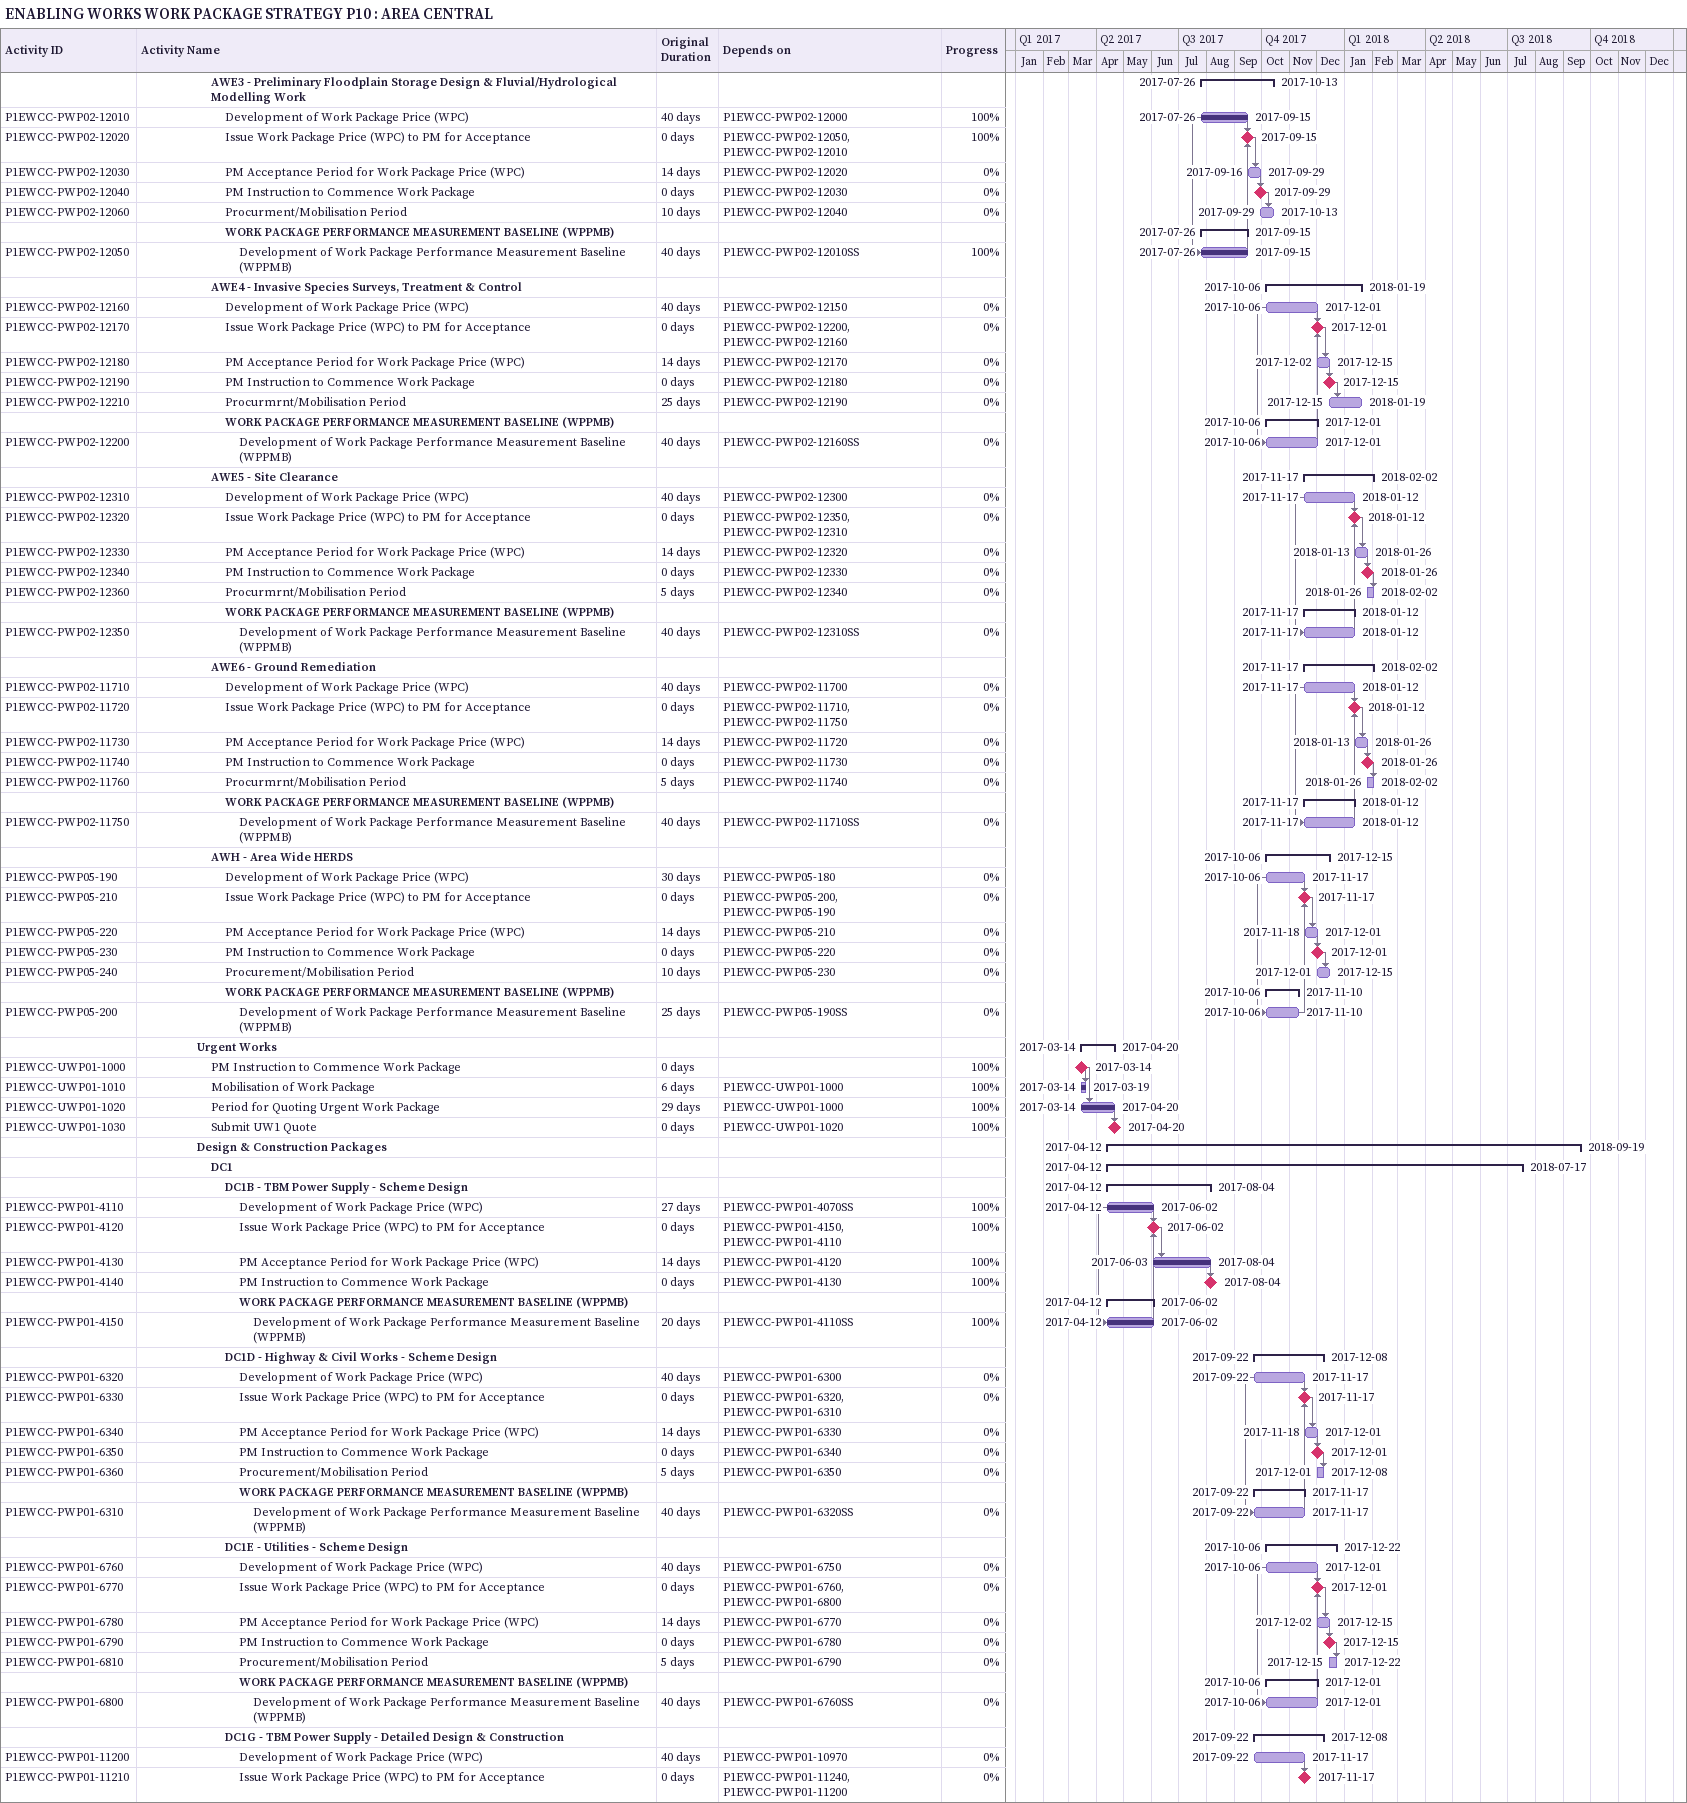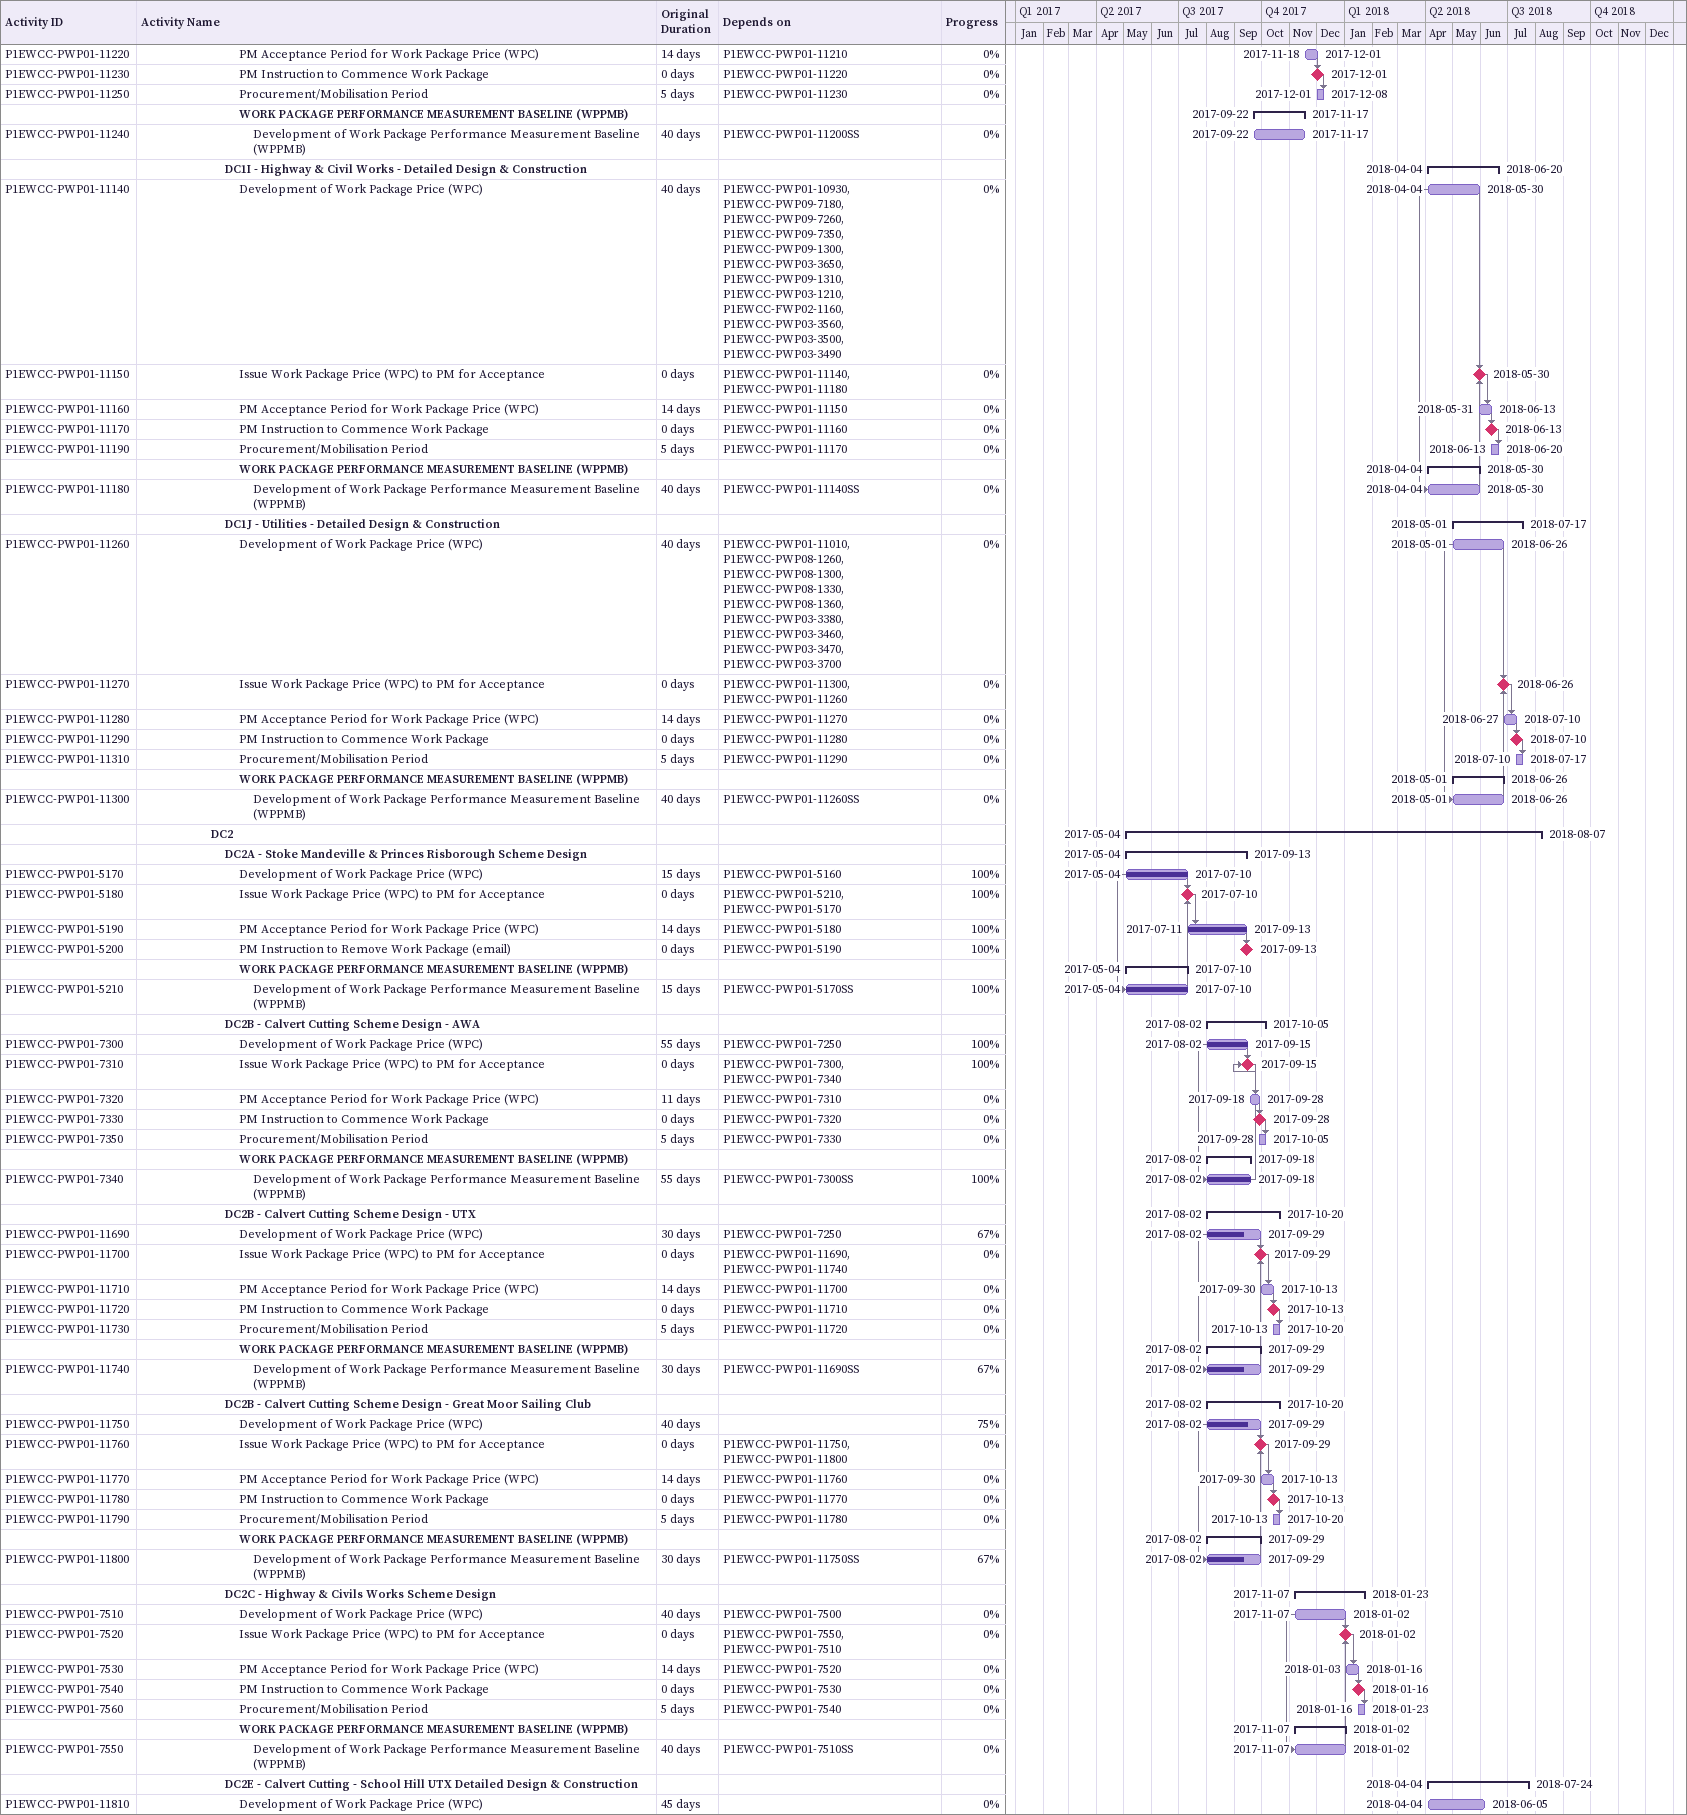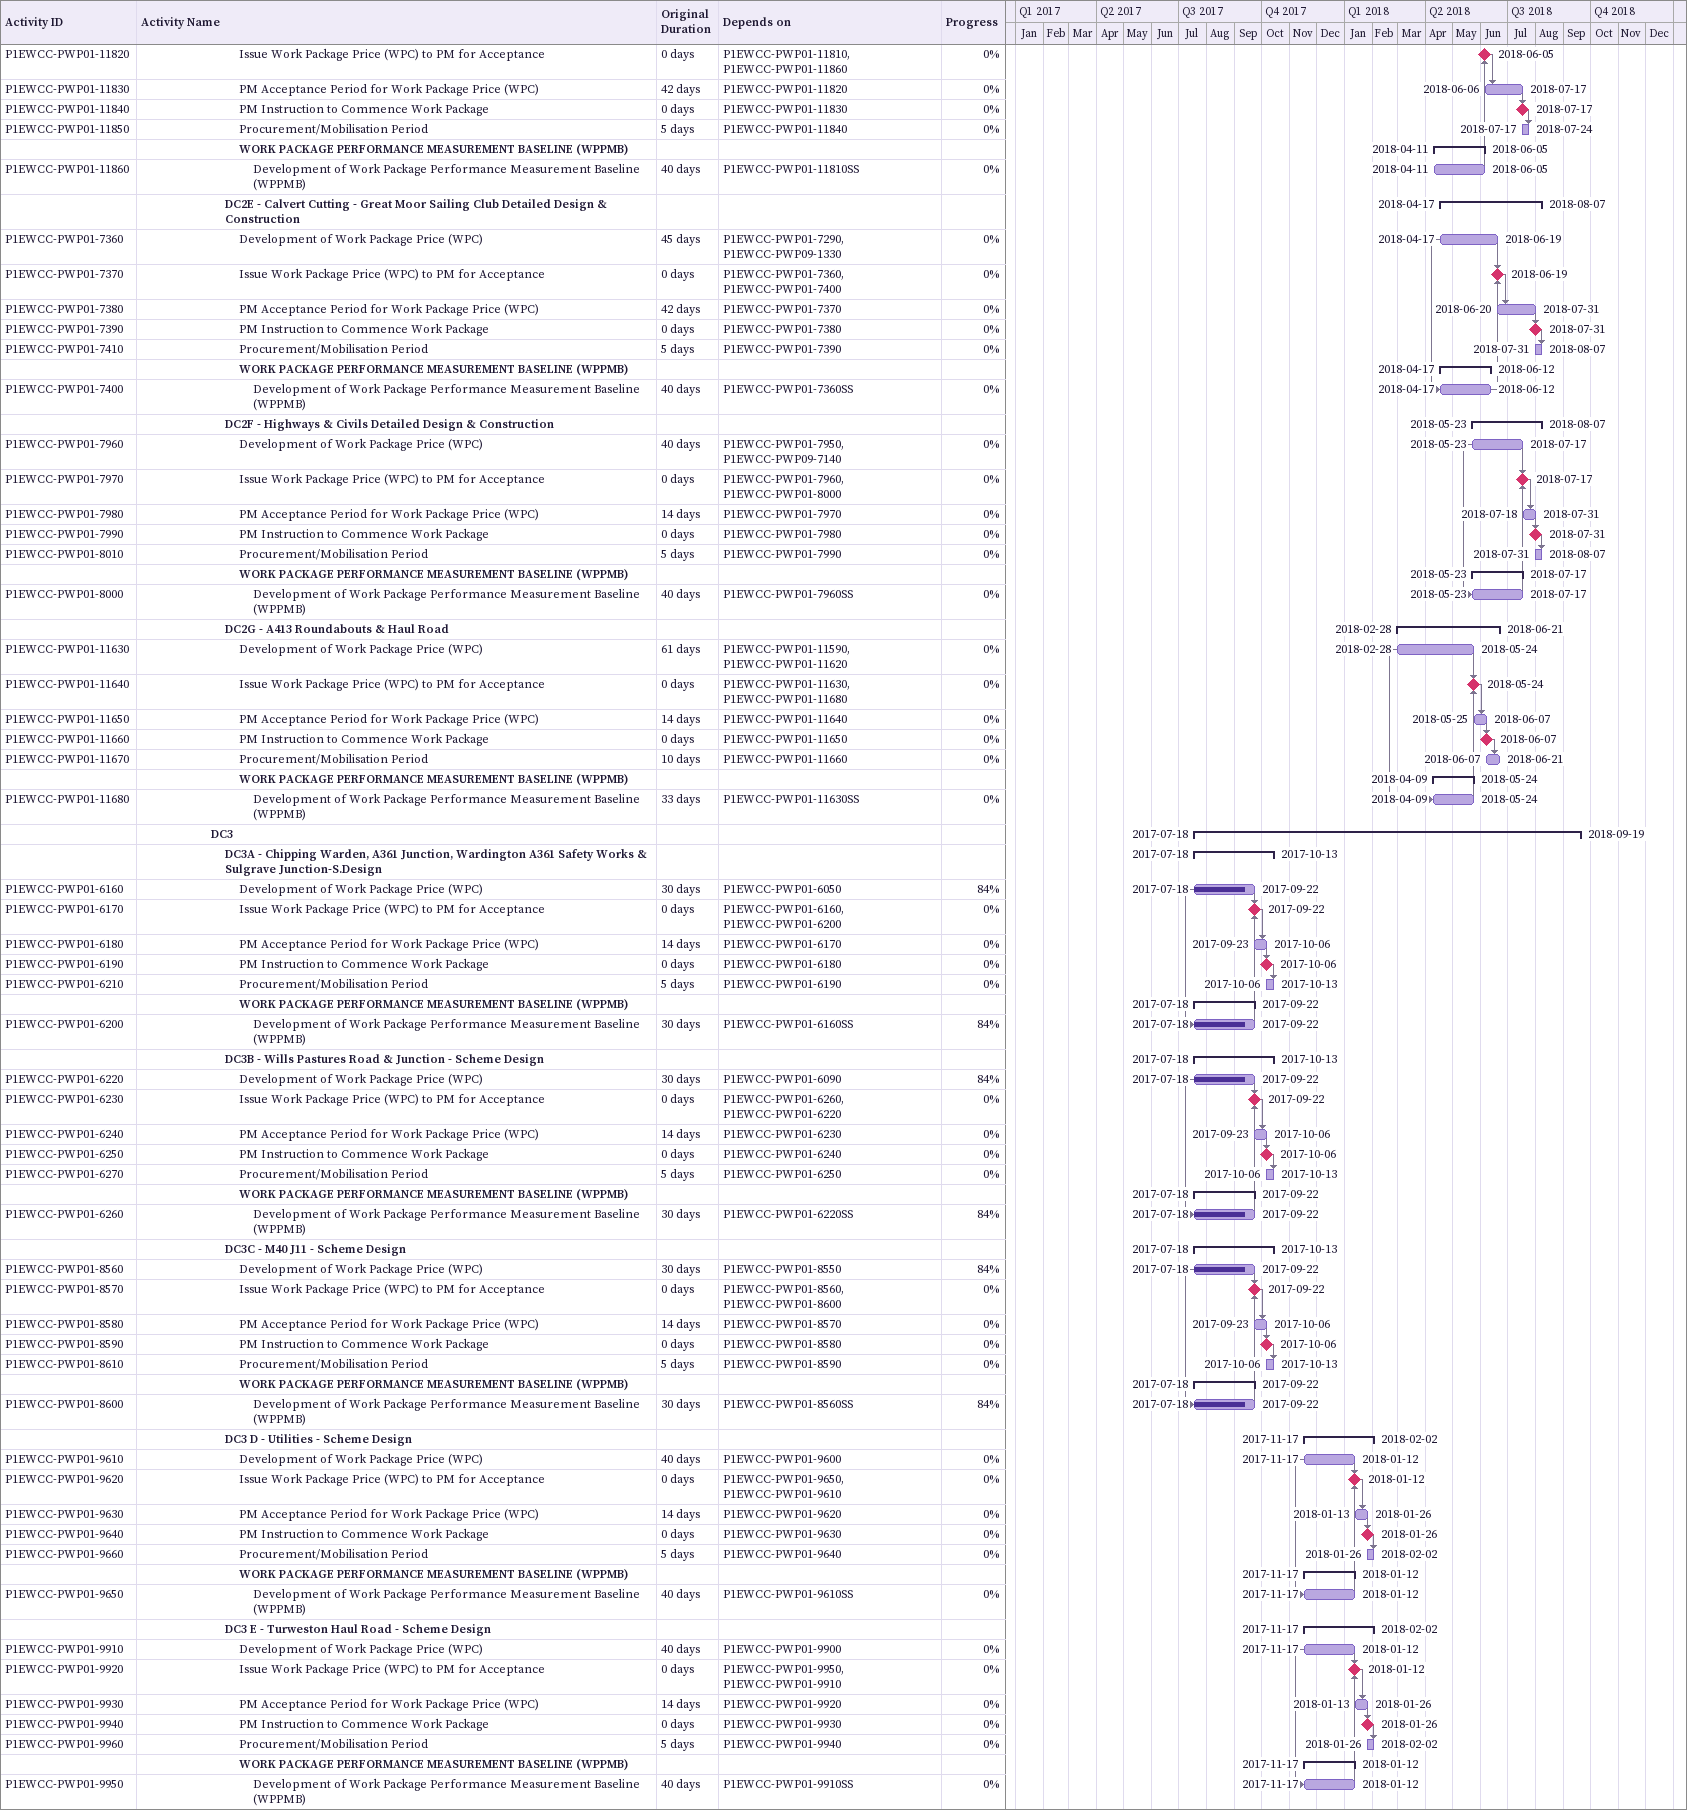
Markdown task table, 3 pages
ENABLING WORKS WORK PACKAGE STRATEGY P10 : AREA CENTRAL

| ID | Level | Task | Original duration | Start | Finish | Predecessors | % complete |
|---|---|---|---|---|---|---|---|
|  | 6 | **AWE3 - Preliminary Floodplain Storage Design & Fluvial/Hydrological Modelling Work** |  | 2017-07-26 | 2017-10-13 |  |  |
| P1EWCC-PWP02-12010 | 7 | Development of Work Package Price (WPC) | 40d | 2017-07-26 | 2017-09-15 | P1EWCC-PWP02-12000 | 100 |
| P1EWCC-PWP02-12020 | 7 | Issue Work Package Price (WPC) to PM for Acceptance | 0d | 2017-09-15 | 2017-09-15 | P1EWCC-PWP02-12050, P1EWCC-PWP02-12010 | 100 |
| P1EWCC-PWP02-12030 | 7 | PM Acceptance Period for Work Package Price (WPC) | 14d | 2017-09-16 | 2017-09-29 | P1EWCC-PWP02-12020 | 0 |
| P1EWCC-PWP02-12040 | 7 | PM Instruction to Commence Work Package | 0d | 2017-09-29 | 2017-09-29 | P1EWCC-PWP02-12030 | 0 |
| P1EWCC-PWP02-12060 | 7 | Procurment/Mobilisation Period | 10d | 2017-09-29 | 2017-10-13 | P1EWCC-PWP02-12040 | 0 |
|  | 7 | **WORK PACKAGE PERFORMANCE MEASUREMENT BASELINE (WPPMB)** |  | 2017-07-26 | 2017-09-15 |  |  |
| P1EWCC-PWP02-12050 | 8 | Development of Work Package Performance Measurement Baseline (WPPMB) | 40d | 2017-07-26 | 2017-09-15 | P1EWCC-PWP02-12010SS | 100 |
|  | 6 | **AWE4 - Invasive Species Surveys, Treatment & Control** |  | 2017-10-06 | 2018-01-19 |  |  |
| P1EWCC-PWP02-12160 | 7 | Development of Work Package Price (WPC) | 40d | 2017-10-06 | 2017-12-01 | P1EWCC-PWP02-12150 | 0 |
| P1EWCC-PWP02-12170 | 7 | Issue Work Package Price (WPC) to PM for Acceptance | 0d | 2017-12-01 | 2017-12-01 | P1EWCC-PWP02-12200, P1EWCC-PWP02-12160 | 0 |
| P1EWCC-PWP02-12180 | 7 | PM Acceptance Period for Work Package Price (WPC) | 14d | 2017-12-02 | 2017-12-15 | P1EWCC-PWP02-12170 | 0 |
| P1EWCC-PWP02-12190 | 7 | PM Instruction to Commence Work Package | 0d | 2017-12-15 | 2017-12-15 | P1EWCC-PWP02-12180 | 0 |
| P1EWCC-PWP02-12210 | 7 | Procurmrnt/Mobilisation Period | 25d | 2017-12-15 | 2018-01-19 | P1EWCC-PWP02-12190 | 0 |
|  | 7 | **WORK PACKAGE PERFORMANCE MEASUREMENT BASELINE (WPPMB)** |  | 2017-10-06 | 2017-12-01 |  |  |
| P1EWCC-PWP02-12200 | 8 | Development of Work Package Performance Measurement Baseline (WPPMB) | 40d | 2017-10-06 | 2017-12-01 | P1EWCC-PWP02-12160SS | 0 |
|  | 6 | **AWE5 - Site Clearance** |  | 2017-11-17 | 2018-02-02 |  |  |
| P1EWCC-PWP02-12310 | 7 | Development of Work Package Price (WPC) | 40d | 2017-11-17 | 2018-01-12 | P1EWCC-PWP02-12300 | 0 |
| P1EWCC-PWP02-12320 | 7 | Issue Work Package Price (WPC) to PM for Acceptance | 0d | 2018-01-12 | 2018-01-12 | P1EWCC-PWP02-12350, P1EWCC-PWP02-12310 | 0 |
| P1EWCC-PWP02-12330 | 7 | PM Acceptance Period for Work Package Price (WPC) | 14d | 2018-01-13 | 2018-01-26 | P1EWCC-PWP02-12320 | 0 |
| P1EWCC-PWP02-12340 | 7 | PM Instruction to Commence Work Package | 0d | 2018-01-26 | 2018-01-26 | P1EWCC-PWP02-12330 | 0 |
| P1EWCC-PWP02-12360 | 7 | Procurmrnt/Mobilisation Period | 5d | 2018-01-26 | 2018-02-02 | P1EWCC-PWP02-12340 | 0 |
|  | 7 | **WORK PACKAGE PERFORMANCE MEASUREMENT BASELINE (WPPMB)** |  | 2017-11-17 | 2018-01-12 |  |  |
| P1EWCC-PWP02-12350 | 8 | Development of Work Package Performance Measurement Baseline (WPPMB) | 40d | 2017-11-17 | 2018-01-12 | P1EWCC-PWP02-12310SS | 0 |
|  | 6 | **AWE6 - Ground Remediation** |  | 2017-11-17 | 2018-02-02 |  |  |
| P1EWCC-PWP02-11710 | 7 | Development of Work Package Price (WPC) | 40d | 2017-11-17 | 2018-01-12 | P1EWCC-PWP02-11700 | 0 |
| P1EWCC-PWP02-11720 | 7 | Issue Work Package Price (WPC) to PM for Acceptance | 0d | 2018-01-12 | 2018-01-12 | P1EWCC-PWP02-11710, P1EWCC-PWP02-11750 | 0 |
| P1EWCC-PWP02-11730 | 7 | PM Acceptance Period for Work Package Price (WPC) | 14d | 2018-01-13 | 2018-01-26 | P1EWCC-PWP02-11720 | 0 |
| P1EWCC-PWP02-11740 | 7 | PM Instruction to Commence Work Package | 0d | 2018-01-26 | 2018-01-26 | P1EWCC-PWP02-11730 | 0 |
| P1EWCC-PWP02-11760 | 7 | Procurmrnt/Mobilisation Period | 5d | 2018-01-26 | 2018-02-02 | P1EWCC-PWP02-11740 | 0 |
|  | 7 | **WORK PACKAGE PERFORMANCE MEASUREMENT BASELINE (WPPMB)** |  | 2017-11-17 | 2018-01-12 |  |  |
| P1EWCC-PWP02-11750 | 8 | Development of Work Package Performance Measurement Baseline (WPPMB) | 40d | 2017-11-17 | 2018-01-12 | P1EWCC-PWP02-11710SS | 0 |
|  | 6 | **AWH - Area Wide HERDS** |  | 2017-10-06 | 2017-12-15 |  |  |
| P1EWCC-PWP05-190 | 7 | Development of Work Package Price (WPC) | 30d | 2017-10-06 | 2017-11-17 | P1EWCC-PWP05-180 | 0 |
| P1EWCC-PWP05-210 | 7 | Issue Work Package Price (WPC) to PM for Acceptance | 0d | 2017-11-17 | 2017-11-17 | P1EWCC-PWP05-200, P1EWCC-PWP05-190 | 0 |
| P1EWCC-PWP05-220 | 7 | PM Acceptance Period for Work Package Price (WPC) | 14d | 2017-11-18 | 2017-12-01 | P1EWCC-PWP05-210 | 0 |
| P1EWCC-PWP05-230 | 7 | PM Instruction to Commence Work Package | 0d | 2017-12-01 | 2017-12-01 | P1EWCC-PWP05-220 | 0 |
| P1EWCC-PWP05-240 | 7 | Procurement/Mobilisation Period | 10d | 2017-12-01 | 2017-12-15 | P1EWCC-PWP05-230 | 0 |
|  | 7 | **WORK PACKAGE PERFORMANCE MEASUREMENT BASELINE (WPPMB)** |  | 2017-10-06 | 2017-11-10 |  |  |
| P1EWCC-PWP05-200 | 8 | Development of Work Package Performance Measurement Baseline (WPPMB) | 25d | 2017-10-06 | 2017-11-10 | P1EWCC-PWP05-190SS | 0 |
|  | 5 | **Urgent Works** |  | 2017-03-14 | 2017-04-20 |  |  |
| P1EWCC-UWP01-1000 | 6 | PM Instruction to Commence Work Package | 0d | 2017-03-14 | 2017-03-14 |  | 100 |
| P1EWCC-UWP01-1010 | 6 | Mobilisation of Work Package | 6d | 2017-03-14 | 2017-03-19 | P1EWCC-UWP01-1000 | 100 |
| P1EWCC-UWP01-1020 | 6 | Period for Quoting Urgent Work Package | 29d | 2017-03-14 | 2017-04-20 | P1EWCC-UWP01-1000 | 100 |
| P1EWCC-UWP01-1030 | 6 | Submit UW1 Quote | 0d | 2017-04-20 | 2017-04-20 | P1EWCC-UWP01-1020 | 100 |
|  | 5 | **Design & Construction Packages** |  | 2017-04-12 | 2018-09-19 |  |  |
|  | 6 | **DC1** |  | 2017-04-12 | 2018-07-17 |  |  |
|  | 7 | **DC1B - TBM Power Supply - Scheme Design** |  | 2017-04-12 | 2017-08-04 |  |  |
| P1EWCC-PWP01-4110 | 8 | Development of Work Package Price (WPC) | 27d | 2017-04-12 | 2017-06-02 | P1EWCC-PWP01-4070SS | 100 |
| P1EWCC-PWP01-4120 | 8 | Issue Work Package Price (WPC) to PM for Acceptance | 0d | 2017-06-02 | 2017-06-02 | P1EWCC-PWP01-4150, P1EWCC-PWP01-4110 | 100 |
| P1EWCC-PWP01-4130 | 8 | PM Acceptance Period for Work Package Price (WPC) | 14d | 2017-06-03 | 2017-08-04 | P1EWCC-PWP01-4120 | 100 |
| P1EWCC-PWP01-4140 | 8 | PM Instruction to Commence Work Package | 0d | 2017-08-04 | 2017-08-04 | P1EWCC-PWP01-4130 | 100 |
|  | 8 | **WORK PACKAGE PERFORMANCE MEASUREMENT BASELINE (WPPMB)** |  | 2017-04-12 | 2017-06-02 |  |  |
| P1EWCC-PWP01-4150 | 9 | Development of Work Package Performance Measurement Baseline (WPPMB) | 20d | 2017-04-12 | 2017-06-02 | P1EWCC-PWP01-4110SS | 100 |
|  | 7 | **DC1D - Highway & Civil Works - Scheme Design** |  | 2017-09-22 | 2017-12-08 |  |  |
| P1EWCC-PWP01-6320 | 8 | Development of Work Package Price (WPC) | 40d | 2017-09-22 | 2017-11-17 | P1EWCC-PWP01-6300 | 0 |
| P1EWCC-PWP01-6330 | 8 | Issue Work Package Price (WPC) to PM for Acceptance | 0d | 2017-11-17 | 2017-11-17 | P1EWCC-PWP01-6320, P1EWCC-PWP01-6310 | 0 |
| P1EWCC-PWP01-6340 | 8 | PM Acceptance Period for Work Package Price (WPC) | 14d | 2017-11-18 | 2017-12-01 | P1EWCC-PWP01-6330 | 0 |
| P1EWCC-PWP01-6350 | 8 | PM Instruction to Commence Work Package | 0d | 2017-12-01 | 2017-12-01 | P1EWCC-PWP01-6340 | 0 |
| P1EWCC-PWP01-6360 | 8 | Procurement/Mobilisation Period | 5d | 2017-12-01 | 2017-12-08 | P1EWCC-PWP01-6350 | 0 |
|  | 8 | **WORK PACKAGE PERFORMANCE MEASUREMENT BASELINE (WPPMB)** |  | 2017-09-22 | 2017-11-17 |  |  |
| P1EWCC-PWP01-6310 | 9 | Development of Work Package Performance Measurement Baseline (WPPMB) | 40d | 2017-09-22 | 2017-11-17 | P1EWCC-PWP01-6320SS | 0 |
|  | 7 | **DC1E - Utilities - Scheme Design** |  | 2017-10-06 | 2017-12-22 |  |  |
| P1EWCC-PWP01-6760 | 8 | Development of Work Package Price (WPC) | 40d | 2017-10-06 | 2017-12-01 | P1EWCC-PWP01-6750 | 0 |
| P1EWCC-PWP01-6770 | 8 | Issue Work Package Price (WPC) to PM for Acceptance | 0d | 2017-12-01 | 2017-12-01 | P1EWCC-PWP01-6760, P1EWCC-PWP01-6800 | 0 |
| P1EWCC-PWP01-6780 | 8 | PM Acceptance Period for Work Package Price (WPC) | 14d | 2017-12-02 | 2017-12-15 | P1EWCC-PWP01-6770 | 0 |
| P1EWCC-PWP01-6790 | 8 | PM Instruction to Commence Work Package | 0d | 2017-12-15 | 2017-12-15 | P1EWCC-PWP01-6780 | 0 |
| P1EWCC-PWP01-6810 | 8 | Procurement/Mobilisation Period | 5d | 2017-12-15 | 2017-12-22 | P1EWCC-PWP01-6790 | 0 |
|  | 8 | **WORK PACKAGE PERFORMANCE MEASUREMENT BASELINE (WPPMB)** |  | 2017-10-06 | 2017-12-01 |  |  |
| P1EWCC-PWP01-6800 | 9 | Development of Work Package Performance Measurement Baseline (WPPMB) | 40d | 2017-10-06 | 2017-12-01 | P1EWCC-PWP01-6760SS | 0 |
|  | 7 | **DC1G - TBM Power Supply - Detailed Design & Construction** |  | 2017-09-22 | 2017-12-08 |  |  |
| P1EWCC-PWP01-11200 | 8 | Development of Work Package Price (WPC) | 40d | 2017-09-22 | 2017-11-17 | P1EWCC-PWP01-10970 | 0 |
| P1EWCC-PWP01-11210 | 8 | Issue Work Package Price (WPC) to PM for Acceptance | 0d | 2017-11-17 | 2017-11-17 | P1EWCC-PWP01-11240, P1EWCC-PWP01-11200 | 0 |
| P1EWCC-PWP01-11220 | 8 | PM Acceptance Period for Work Package Price (WPC) | 14d | 2017-11-18 | 2017-12-01 | P1EWCC-PWP01-11210 | 0 |
| P1EWCC-PWP01-11230 | 8 | PM Instruction to Commence Work Package | 0d | 2017-12-01 | 2017-12-01 | P1EWCC-PWP01-11220 | 0 |
| P1EWCC-PWP01-11250 | 8 | Procurement/Mobilisation Period | 5d | 2017-12-01 | 2017-12-08 | P1EWCC-PWP01-11230 | 0 |
|  | 8 | **WORK PACKAGE PERFORMANCE MEASUREMENT BASELINE (WPPMB)** |  | 2017-09-22 | 2017-11-17 |  |  |
| P1EWCC-PWP01-11240 | 9 | Development of Work Package Performance Measurement Baseline (WPPMB) | 40d | 2017-09-22 | 2017-11-17 | P1EWCC-PWP01-11200SS | 0 |
|  | 7 | **DC1I - Highway & Civil Works - Detailed Design & Construction** |  | 2018-04-04 | 2018-06-20 |  |  |
| P1EWCC-PWP01-11140 | 8 | Development of Work Package Price (WPC) | 40d | 2018-04-04 | 2018-05-30 | P1EWCC-PWP01-10930, P1EWCC-PWP09-7180, P1EWCC-PWP09-7260, P1EWCC-PWP09-7350, P1EWCC-PWP09-1300, P1EWCC-PWP03-3650, P1EWCC-PWP09-1310, P1EWCC-PWP03-1210, P1EWCC-FWP02-1160, P1EWCC-PWP03-3560, P1EWCC-PWP03-3500, P1EWCC-PWP03-3490 | 0 |
| P1EWCC-PWP01-11150 | 8 | Issue Work Package Price (WPC) to PM for Acceptance | 0d | 2018-05-30 | 2018-05-30 | P1EWCC-PWP01-11140, P1EWCC-PWP01-11180 | 0 |
| P1EWCC-PWP01-11160 | 8 | PM Acceptance Period for Work Package Price (WPC) | 14d | 2018-05-31 | 2018-06-13 | P1EWCC-PWP01-11150 | 0 |
| P1EWCC-PWP01-11170 | 8 | PM Instruction to Commence Work Package | 0d | 2018-06-13 | 2018-06-13 | P1EWCC-PWP01-11160 | 0 |
| P1EWCC-PWP01-11190 | 8 | Procurement/Mobilisation Period | 5d | 2018-06-13 | 2018-06-20 | P1EWCC-PWP01-11170 | 0 |
|  | 8 | **WORK PACKAGE PERFORMANCE MEASUREMENT BASELINE (WPPMB)** |  | 2018-04-04 | 2018-05-30 |  |  |
| P1EWCC-PWP01-11180 | 9 | Development of Work Package Performance Measurement Baseline (WPPMB) | 40d | 2018-04-04 | 2018-05-30 | P1EWCC-PWP01-11140SS | 0 |
|  | 7 | **DC1J - Utilities - Detailed Design & Construction** |  | 2018-05-01 | 2018-07-17 |  |  |
| P1EWCC-PWP01-11260 | 8 | Development of Work Package Price (WPC) | 40d | 2018-05-01 | 2018-06-26 | P1EWCC-PWP01-11010, P1EWCC-PWP08-1260, P1EWCC-PWP08-1300, P1EWCC-PWP08-1330, P1EWCC-PWP08-1360, P1EWCC-PWP03-3380, P1EWCC-PWP03-3460, P1EWCC-PWP03-3470, P1EWCC-PWP03-3700 | 0 |
| P1EWCC-PWP01-11270 | 8 | Issue Work Package Price (WPC) to PM for Acceptance | 0d | 2018-06-26 | 2018-06-26 | P1EWCC-PWP01-11300, P1EWCC-PWP01-11260 | 0 |
| P1EWCC-PWP01-11280 | 8 | PM Acceptance Period for Work Package Price (WPC) | 14d | 2018-06-27 | 2018-07-10 | P1EWCC-PWP01-11270 | 0 |
| P1EWCC-PWP01-11290 | 8 | PM Instruction to Commence Work Package | 0d | 2018-07-10 | 2018-07-10 | P1EWCC-PWP01-11280 | 0 |
| P1EWCC-PWP01-11310 | 8 | Procurement/Mobilisation Period | 5d | 2018-07-10 | 2018-07-17 | P1EWCC-PWP01-11290 | 0 |
|  | 8 | **WORK PACKAGE PERFORMANCE MEASUREMENT BASELINE (WPPMB)** |  | 2018-05-01 | 2018-06-26 |  |  |
| P1EWCC-PWP01-11300 | 9 | Development of Work Package Performance Measurement Baseline (WPPMB) | 40d | 2018-05-01 | 2018-06-26 | P1EWCC-PWP01-11260SS | 0 |
|  | 6 | **DC2** |  | 2017-05-04 | 2018-08-07 |  |  |
|  | 7 | **DC2A - Stoke Mandeville & Princes Risborough Scheme Design** |  | 2017-05-04 | 2017-09-13 |  |  |
| P1EWCC-PWP01-5170 | 8 | Development of Work Package Price (WPC) | 15d | 2017-05-04 | 2017-07-10 | P1EWCC-PWP01-5160 | 100 |
| P1EWCC-PWP01-5180 | 8 | Issue Work Package Price (WPC) to PM for Acceptance | 0d | 2017-07-10 | 2017-07-10 | P1EWCC-PWP01-5210, P1EWCC-PWP01-5170 | 100 |
| P1EWCC-PWP01-5190 | 8 | PM Acceptance Period for Work Package Price (WPC) | 14d | 2017-07-11 | 2017-09-13 | P1EWCC-PWP01-5180 | 100 |
| P1EWCC-PWP01-5200 | 8 | PM Instruction to Remove Work Package (email) | 0d | 2017-09-13 | 2017-09-13 | P1EWCC-PWP01-5190 | 100 |
|  | 8 | **WORK PACKAGE PERFORMANCE MEASUREMENT BASELINE (WPPMB)** |  | 2017-05-04 | 2017-07-10 |  |  |
| P1EWCC-PWP01-5210 | 9 | Development of Work Package Performance Measurement Baseline (WPPMB) | 15d | 2017-05-04 | 2017-07-10 | P1EWCC-PWP01-5170SS | 100 |
|  | 7 | **DC2B - Calvert Cutting Scheme Design - AWA** |  | 2017-08-02 | 2017-10-05 |  |  |
| P1EWCC-PWP01-7300 | 8 | Development of Work Package Price (WPC) | 55d | 2017-08-02 | 2017-09-15 | P1EWCC-PWP01-7250 | 100 |
| P1EWCC-PWP01-7310 | 8 | Issue Work Package Price (WPC) to PM for Acceptance | 0d | 2017-09-15 | 2017-09-15 | P1EWCC-PWP01-7300, P1EWCC-PWP01-7340 | 100 |
| P1EWCC-PWP01-7320 | 8 | PM Acceptance Period for Work Package Price (WPC) | 11d | 2017-09-18 | 2017-09-28 | P1EWCC-PWP01-7310 | 0 |
| P1EWCC-PWP01-7330 | 8 | PM Instruction to Commence Work Package | 0d | 2017-09-28 | 2017-09-28 | P1EWCC-PWP01-7320 | 0 |
| P1EWCC-PWP01-7350 | 8 | Procurement/Mobilisation Period | 5d | 2017-09-28 | 2017-10-05 | P1EWCC-PWP01-7330 | 0 |
|  | 8 | **WORK PACKAGE PERFORMANCE MEASUREMENT BASELINE (WPPMB)** |  | 2017-08-02 | 2017-09-18 |  |  |
| P1EWCC-PWP01-7340 | 9 | Development of Work Package Performance Measurement Baseline (WPPMB) | 55d | 2017-08-02 | 2017-09-18 | P1EWCC-PWP01-7300SS | 100 |
|  | 7 | **DC2B - Calvert Cutting Scheme Design - UTX** |  | 2017-08-02 | 2017-10-20 |  |  |
| P1EWCC-PWP01-11690 | 8 | Development of Work Package Price (WPC) | 30d | 2017-08-02 | 2017-09-29 | P1EWCC-PWP01-7250 | 67 |
| P1EWCC-PWP01-11700 | 8 | Issue Work Package Price (WPC) to PM for Acceptance | 0d | 2017-09-29 | 2017-09-29 | P1EWCC-PWP01-11690, P1EWCC-PWP01-11740 | 0 |
| P1EWCC-PWP01-11710 | 8 | PM Acceptance Period for Work Package Price (WPC) | 14d | 2017-09-30 | 2017-10-13 | P1EWCC-PWP01-11700 | 0 |
| P1EWCC-PWP01-11720 | 8 | PM Instruction to Commence Work Package | 0d | 2017-10-13 | 2017-10-13 | P1EWCC-PWP01-11710 | 0 |
| P1EWCC-PWP01-11730 | 8 | Procurement/Mobilisation Period | 5d | 2017-10-13 | 2017-10-20 | P1EWCC-PWP01-11720 | 0 |
|  | 8 | **WORK PACKAGE PERFORMANCE MEASUREMENT BASELINE (WPPMB)** |  | 2017-08-02 | 2017-09-29 |  |  |
| P1EWCC-PWP01-11740 | 9 | Development of Work Package Performance Measurement Baseline (WPPMB) | 30d | 2017-08-02 | 2017-09-29 | P1EWCC-PWP01-11690SS | 67 |
|  | 7 | **DC2B - Calvert Cutting Scheme Design - Great Moor Sailing Club** |  | 2017-08-02 | 2017-10-20 |  |  |
| P1EWCC-PWP01-11750 | 8 | Development of Work Package Price (WPC) | 40d | 2017-08-02 | 2017-09-29 |  | 75 |
| P1EWCC-PWP01-11760 | 8 | Issue Work Package Price (WPC) to PM for Acceptance | 0d | 2017-09-29 | 2017-09-29 | P1EWCC-PWP01-11750, P1EWCC-PWP01-11800 | 0 |
| P1EWCC-PWP01-11770 | 8 | PM Acceptance Period for Work Package Price (WPC) | 14d | 2017-09-30 | 2017-10-13 | P1EWCC-PWP01-11760 | 0 |
| P1EWCC-PWP01-11780 | 8 | PM Instruction to Commence Work Package | 0d | 2017-10-13 | 2017-10-13 | P1EWCC-PWP01-11770 | 0 |
| P1EWCC-PWP01-11790 | 8 | Procurement/Mobilisation Period | 5d | 2017-10-13 | 2017-10-20 | P1EWCC-PWP01-11780 | 0 |
|  | 8 | **WORK PACKAGE PERFORMANCE MEASUREMENT BASELINE (WPPMB)** |  | 2017-08-02 | 2017-09-29 |  |  |
| P1EWCC-PWP01-11800 | 9 | Development of Work Package Performance Measurement Baseline (WPPMB) | 30d | 2017-08-02 | 2017-09-29 | P1EWCC-PWP01-11750SS | 67 |
|  | 7 | **DC2C - Highway & Civils Works Scheme Design** |  | 2017-11-07 | 2018-01-23 |  |  |
| P1EWCC-PWP01-7510 | 8 | Development of Work Package Price (WPC) | 40d | 2017-11-07 | 2018-01-02 | P1EWCC-PWP01-7500 | 0 |
| P1EWCC-PWP01-7520 | 8 | Issue Work Package Price (WPC) to PM for Acceptance | 0d | 2018-01-02 | 2018-01-02 | P1EWCC-PWP01-7550, P1EWCC-PWP01-7510 | 0 |
| P1EWCC-PWP01-7530 | 8 | PM Acceptance Period for Work Package Price (WPC) | 14d | 2018-01-03 | 2018-01-16 | P1EWCC-PWP01-7520 | 0 |
| P1EWCC-PWP01-7540 | 8 | PM Instruction to Commence Work Package | 0d | 2018-01-16 | 2018-01-16 | P1EWCC-PWP01-7530 | 0 |
| P1EWCC-PWP01-7560 | 8 | Procurement/Mobilisation Period | 5d | 2018-01-16 | 2018-01-23 | P1EWCC-PWP01-7540 | 0 |
|  | 8 | **WORK PACKAGE PERFORMANCE MEASUREMENT BASELINE (WPPMB)** |  | 2017-11-07 | 2018-01-02 |  |  |
| P1EWCC-PWP01-7550 | 9 | Development of Work Package Performance Measurement Baseline (WPPMB) | 40d | 2017-11-07 | 2018-01-02 | P1EWCC-PWP01-7510SS | 0 |
|  | 7 | **DC2E - Calvert Cutting - School Hill UTX Detailed Design & Construction** |  | 2018-04-04 | 2018-07-24 |  |  |
| P1EWCC-PWP01-11810 | 8 | Development of Work Package Price (WPC) | 45d | 2018-04-04 | 2018-06-05 |  | 0 |
| P1EWCC-PWP01-11820 | 8 | Issue Work Package Price (WPC) to PM for Acceptance | 0d | 2018-06-05 | 2018-06-05 | P1EWCC-PWP01-11810, P1EWCC-PWP01-11860 | 0 |
| P1EWCC-PWP01-11830 | 8 | PM Acceptance Period for Work Package Price (WPC) | 42d | 2018-06-06 | 2018-07-17 | P1EWCC-PWP01-11820 | 0 |
| P1EWCC-PWP01-11840 | 8 | PM Instruction to Commence Work Package | 0d | 2018-07-17 | 2018-07-17 | P1EWCC-PWP01-11830 | 0 |
| P1EWCC-PWP01-11850 | 8 | Procurement/Mobilisation Period | 5d | 2018-07-17 | 2018-07-24 | P1EWCC-PWP01-11840 | 0 |
|  | 8 | **WORK PACKAGE PERFORMANCE MEASUREMENT BASELINE (WPPMB)** |  | 2018-04-11 | 2018-06-05 |  |  |
| P1EWCC-PWP01-11860 | 9 | Development of Work Package Performance Measurement Baseline (WPPMB) | 40d | 2018-04-11 | 2018-06-05 | P1EWCC-PWP01-11810SS | 0 |
|  | 7 | **DC2E - Calvert Cutting - Great Moor Sailing Club Detailed Design & Construction** |  | 2018-04-17 | 2018-08-07 |  |  |
| P1EWCC-PWP01-7360 | 8 | Development of Work Package Price (WPC) | 45d | 2018-04-17 | 2018-06-19 | P1EWCC-PWP01-7290, P1EWCC-PWP09-1330 | 0 |
| P1EWCC-PWP01-7370 | 8 | Issue Work Package Price (WPC) to PM for Acceptance | 0d | 2018-06-19 | 2018-06-19 | P1EWCC-PWP01-7360, P1EWCC-PWP01-7400 | 0 |
| P1EWCC-PWP01-7380 | 8 | PM Acceptance Period for Work Package Price (WPC) | 42d | 2018-06-20 | 2018-07-31 | P1EWCC-PWP01-7370 | 0 |
| P1EWCC-PWP01-7390 | 8 | PM Instruction to Commence Work Package | 0d | 2018-07-31 | 2018-07-31 | P1EWCC-PWP01-7380 | 0 |
| P1EWCC-PWP01-7410 | 8 | Procurement/Mobilisation Period | 5d | 2018-07-31 | 2018-08-07 | P1EWCC-PWP01-7390 | 0 |
|  | 8 | **WORK PACKAGE PERFORMANCE MEASUREMENT BASELINE (WPPMB)** |  | 2018-04-17 | 2018-06-12 |  |  |
| P1EWCC-PWP01-7400 | 9 | Development of Work Package Performance Measurement Baseline (WPPMB) | 40d | 2018-04-17 | 2018-06-12 | P1EWCC-PWP01-7360SS | 0 |
|  | 7 | **DC2F - Highways & Civils Detailed Design & Construction** |  | 2018-05-23 | 2018-08-07 |  |  |
| P1EWCC-PWP01-7960 | 8 | Development of Work Package Price (WPC) | 40d | 2018-05-23 | 2018-07-17 | P1EWCC-PWP01-7950, P1EWCC-PWP09-7140 | 0 |
| P1EWCC-PWP01-7970 | 8 | Issue Work Package Price (WPC) to PM for Acceptance | 0d | 2018-07-17 | 2018-07-17 | P1EWCC-PWP01-7960, P1EWCC-PWP01-8000 | 0 |
| P1EWCC-PWP01-7980 | 8 | PM Acceptance Period for Work Package Price (WPC) | 14d | 2018-07-18 | 2018-07-31 | P1EWCC-PWP01-7970 | 0 |
| P1EWCC-PWP01-7990 | 8 | PM Instruction to Commence Work Package | 0d | 2018-07-31 | 2018-07-31 | P1EWCC-PWP01-7980 | 0 |
| P1EWCC-PWP01-8010 | 8 | Procurement/Mobilisation Period | 5d | 2018-07-31 | 2018-08-07 | P1EWCC-PWP01-7990 | 0 |
|  | 8 | **WORK PACKAGE PERFORMANCE MEASUREMENT BASELINE (WPPMB)** |  | 2018-05-23 | 2018-07-17 |  |  |
| P1EWCC-PWP01-8000 | 9 | Development of Work Package Performance Measurement Baseline (WPPMB) | 40d | 2018-05-23 | 2018-07-17 | P1EWCC-PWP01-7960SS | 0 |
|  | 7 | **DC2G - A413 Roundabouts & Haul Road** |  | 2018-02-28 | 2018-06-21 |  |  |
| P1EWCC-PWP01-11630 | 8 | Development of Work Package Price (WPC) | 61d | 2018-02-28 | 2018-05-24 | P1EWCC-PWP01-11590, P1EWCC-PWP01-11620 | 0 |
| P1EWCC-PWP01-11640 | 8 | Issue Work Package Price (WPC) to PM for Acceptance | 0d | 2018-05-24 | 2018-05-24 | P1EWCC-PWP01-11630, P1EWCC-PWP01-11680 | 0 |
| P1EWCC-PWP01-11650 | 8 | PM Acceptance Period for Work Package Price (WPC) | 14d | 2018-05-25 | 2018-06-07 | P1EWCC-PWP01-11640 | 0 |
| P1EWCC-PWP01-11660 | 8 | PM Instruction to Commence Work Package | 0d | 2018-06-07 | 2018-06-07 | P1EWCC-PWP01-11650 | 0 |
| P1EWCC-PWP01-11670 | 8 | Procurement/Mobilisation Period | 10d | 2018-06-07 | 2018-06-21 | P1EWCC-PWP01-11660 | 0 |
|  | 8 | **WORK PACKAGE PERFORMANCE MEASUREMENT BASELINE (WPPMB)** |  | 2018-04-09 | 2018-05-24 |  |  |
| P1EWCC-PWP01-11680 | 9 | Development of Work Package Performance Measurement Baseline (WPPMB) | 33d | 2018-04-09 | 2018-05-24 | P1EWCC-PWP01-11630SS | 0 |
|  | 6 | **DC3** |  | 2017-07-18 | 2018-09-19 |  |  |
|  | 7 | **DC3A - Chipping Warden, A361 Junction, Wardington A361 Safety Works & Sulgrave Junction-S.Design** |  | 2017-07-18 | 2017-10-13 |  |  |
| P1EWCC-PWP01-6160 | 8 | Development of Work Package Price (WPC) | 30d | 2017-07-18 | 2017-09-22 | P1EWCC-PWP01-6050 | 84 |
| P1EWCC-PWP01-6170 | 8 | Issue Work Package Price (WPC) to PM for Acceptance | 0d | 2017-09-22 | 2017-09-22 | P1EWCC-PWP01-6160, P1EWCC-PWP01-6200 | 0 |
| P1EWCC-PWP01-6180 | 8 | PM Acceptance Period for Work Package Price (WPC) | 14d | 2017-09-23 | 2017-10-06 | P1EWCC-PWP01-6170 | 0 |
| P1EWCC-PWP01-6190 | 8 | PM Instruction to Commence Work Package | 0d | 2017-10-06 | 2017-10-06 | P1EWCC-PWP01-6180 | 0 |
| P1EWCC-PWP01-6210 | 8 | Procurement/Mobilisation Period | 5d | 2017-10-06 | 2017-10-13 | P1EWCC-PWP01-6190 | 0 |
|  | 8 | **WORK PACKAGE PERFORMANCE MEASUREMENT BASELINE (WPPMB)** |  | 2017-07-18 | 2017-09-22 |  |  |
| P1EWCC-PWP01-6200 | 9 | Development of Work Package Performance Measurement Baseline (WPPMB) | 30d | 2017-07-18 | 2017-09-22 | P1EWCC-PWP01-6160SS | 84 |
|  | 7 | **DC3B - Wills Pastures Road & Junction - Scheme Design** |  | 2017-07-18 | 2017-10-13 |  |  |
| P1EWCC-PWP01-6220 | 8 | Development of Work Package Price (WPC) | 30d | 2017-07-18 | 2017-09-22 | P1EWCC-PWP01-6090 | 84 |
| P1EWCC-PWP01-6230 | 8 | Issue Work Package Price (WPC) to PM for Acceptance | 0d | 2017-09-22 | 2017-09-22 | P1EWCC-PWP01-6260, P1EWCC-PWP01-6220 | 0 |
| P1EWCC-PWP01-6240 | 8 | PM Acceptance Period for Work Package Price (WPC) | 14d | 2017-09-23 | 2017-10-06 | P1EWCC-PWP01-6230 | 0 |
| P1EWCC-PWP01-6250 | 8 | PM Instruction to Commence Work Package | 0d | 2017-10-06 | 2017-10-06 | P1EWCC-PWP01-6240 | 0 |
| P1EWCC-PWP01-6270 | 8 | Procurement/Mobilisation Period | 5d | 2017-10-06 | 2017-10-13 | P1EWCC-PWP01-6250 | 0 |
|  | 8 | **WORK PACKAGE PERFORMANCE MEASUREMENT BASELINE (WPPMB)** |  | 2017-07-18 | 2017-09-22 |  |  |
| P1EWCC-PWP01-6260 | 9 | Development of Work Package Performance Measurement Baseline (WPPMB) | 30d | 2017-07-18 | 2017-09-22 | P1EWCC-PWP01-6220SS | 84 |
|  | 7 | **DC3C - M40 J11 - Scheme Design** |  | 2017-07-18 | 2017-10-13 |  |  |
| P1EWCC-PWP01-8560 | 8 | Development of Work Package Price (WPC) | 30d | 2017-07-18 | 2017-09-22 | P1EWCC-PWP01-8550 | 84 |
| P1EWCC-PWP01-8570 | 8 | Issue Work Package Price (WPC) to PM for Acceptance | 0d | 2017-09-22 | 2017-09-22 | P1EWCC-PWP01-8560, P1EWCC-PWP01-8600 | 0 |
| P1EWCC-PWP01-8580 | 8 | PM Acceptance Period for Work Package Price (WPC) | 14d | 2017-09-23 | 2017-10-06 | P1EWCC-PWP01-8570 | 0 |
| P1EWCC-PWP01-8590 | 8 | PM Instruction to Commence Work Package | 0d | 2017-10-06 | 2017-10-06 | P1EWCC-PWP01-8580 | 0 |
| P1EWCC-PWP01-8610 | 8 | Procurement/Mobilisation Period | 5d | 2017-10-06 | 2017-10-13 | P1EWCC-PWP01-8590 | 0 |
|  | 8 | **WORK PACKAGE PERFORMANCE MEASUREMENT BASELINE (WPPMB)** |  | 2017-07-18 | 2017-09-22 |  |  |
| P1EWCC-PWP01-8600 | 9 | Development of Work Package Performance Measurement Baseline (WPPMB) | 30d | 2017-07-18 | 2017-09-22 | P1EWCC-PWP01-8560SS | 84 |
|  | 7 | **DC3 D - Utilities - Scheme Design** |  | 2017-11-17 | 2018-02-02 |  |  |
| P1EWCC-PWP01-9610 | 8 | Development of Work Package Price (WPC) | 40d | 2017-11-17 | 2018-01-12 | P1EWCC-PWP01-9600 | 0 |
| P1EWCC-PWP01-9620 | 8 | Issue Work Package Price (WPC) to PM for Acceptance | 0d | 2018-01-12 | 2018-01-12 | P1EWCC-PWP01-9650, P1EWCC-PWP01-9610 | 0 |
| P1EWCC-PWP01-9630 | 8 | PM Acceptance Period for Work Package Price (WPC) | 14d | 2018-01-13 | 2018-01-26 | P1EWCC-PWP01-9620 | 0 |
| P1EWCC-PWP01-9640 | 8 | PM Instruction to Commence Work Package | 0d | 2018-01-26 | 2018-01-26 | P1EWCC-PWP01-9630 | 0 |
| P1EWCC-PWP01-9660 | 8 | Procurement/Mobilisation Period | 5d | 2018-01-26 | 2018-02-02 | P1EWCC-PWP01-9640 | 0 |
|  | 8 | **WORK PACKAGE PERFORMANCE MEASUREMENT BASELINE (WPPMB)** |  | 2017-11-17 | 2018-01-12 |  |  |
| P1EWCC-PWP01-9650 | 9 | Development of Work Package Performance Measurement Baseline (WPPMB) | 40d | 2017-11-17 | 2018-01-12 | P1EWCC-PWP01-9610SS | 0 |
|  | 7 | **DC3 E - Turweston Haul Road - Scheme Design** |  | 2017-11-17 | 2018-02-02 |  |  |
| P1EWCC-PWP01-9910 | 8 | Development of Work Package Price (WPC) | 40d | 2017-11-17 | 2018-01-12 | P1EWCC-PWP01-9900 | 0 |
| P1EWCC-PWP01-9920 | 8 | Issue Work Package Price (WPC) to PM for Acceptance | 0d | 2018-01-12 | 2018-01-12 | P1EWCC-PWP01-9950, P1EWCC-PWP01-9910 | 0 |
| P1EWCC-PWP01-9930 | 8 | PM Acceptance Period for Work Package Price (WPC) | 14d | 2018-01-13 | 2018-01-26 | P1EWCC-PWP01-9920 | 0 |
| P1EWCC-PWP01-9940 | 8 | PM Instruction to Commence Work Package | 0d | 2018-01-26 | 2018-01-26 | P1EWCC-PWP01-9930 | 0 |
| P1EWCC-PWP01-9960 | 8 | Procurement/Mobilisation Period | 5d | 2018-01-26 | 2018-02-02 | P1EWCC-PWP01-9940 | 0 |
|  | 8 | **WORK PACKAGE PERFORMANCE MEASUREMENT BASELINE (WPPMB)** |  | 2017-11-17 | 2018-01-12 |  |  |
| P1EWCC-PWP01-9950 | 9 | Development of Work Package Performance Measurement Baseline (WPPMB) | 40d | 2017-11-17 | 2018-01-12 | P1EWCC-PWP01-9910SS | 0 |
